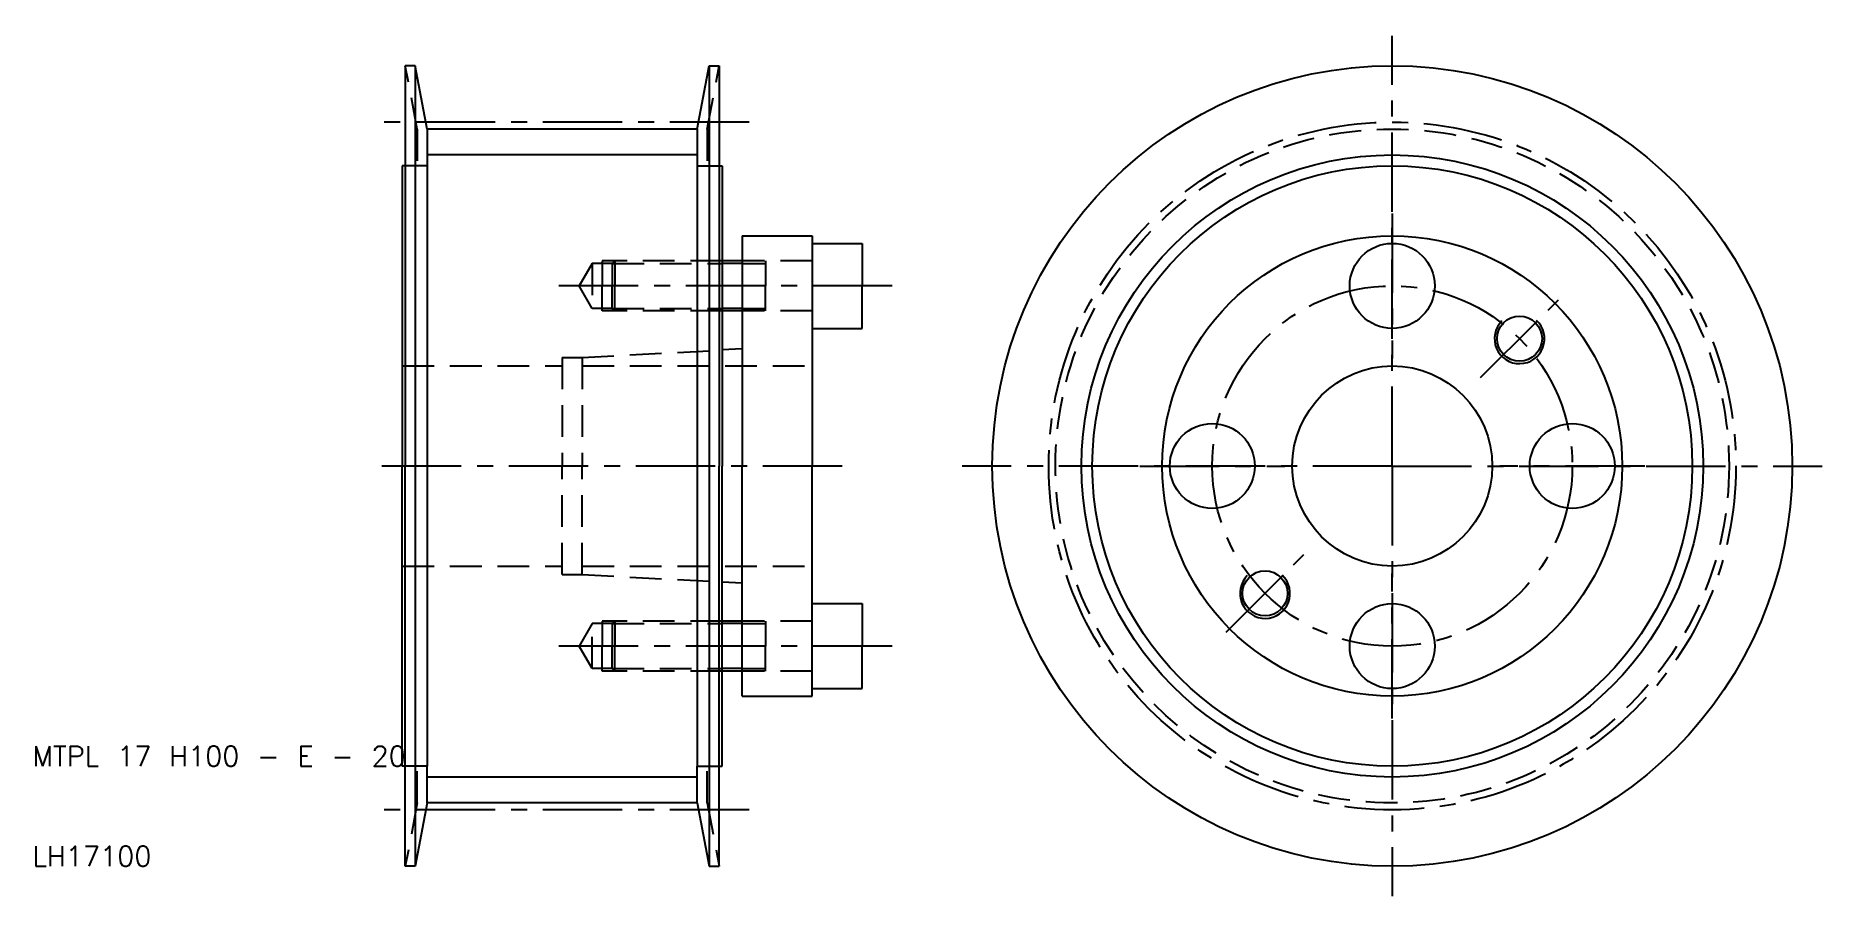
# Model space of a CAD drawing. Extents: x 10 to 189, y 7 to 93.
import ezdxf

# ---------------------------------------------------------------- set-up
doc = ezdxf.new("R2010")
doc.units = 0
doc.header["$LTSCALE"] = 0.25
doc.linetypes.add('CENTER', pattern=[50.8, 31.75, -6.35, 6.35, -6.35])
doc.linetypes.add('DASHED', pattern=[19.05, 12.7, -6.35])
doc.layers.get('0').update_dxf_attribs({"linetype": 'CONTINUOUS'})
doc.layers.add('CENTER', color=1, linetype='CENTER')
doc.styles.get("Standard").update_dxf_attribs({"font": 'txt.shx'})

msp = doc.modelspace()

# ---------------------------------------------------------------- linework, layer by layer
at = {"color": 3, "linetype": 'DASHED'}
for p, q in [((48.5, 83.675), (47.3, 90)), ((77.5, 83.675), (78.7, 90)), ((48.5, 83.675), (48.5, 80)), ((77.5, 83.675), (77.5, 80)), ((49.5, 80), (47.3, 80)), ((76.5, 80), (78.7, 80)), ((66, 70.25), (64.700962, 68)), ((66, 70.25), (66, 65.75)), ((68, 70.25), (66, 70.25)), ((68.25, 70.5), (67, 70.5)), ((67, 70.5), (67, 68)), ((68.25, 70.5), (68, 70.25)), ((68, 70.25), (79, 70.25)), ((68, 70.25), (68, 68)), ((79, 70.5), (68.25, 70.5)), ((68.25, 70.5), (68.25, 68)), ((88, 70.5), (81, 70.5)), ((81, 70.25), (83.333333, 70.25)), ((83.333333, 70.5), (83.333333, 68)), ((66, 65.75), (64.700962, 68)), ((67, 65.5), (67, 68)), ((68, 65.75), (68, 68)), ((68.25, 65.5), (68.25, 68)), ((83.333333, 65.5), (83.333333, 68)), ((68, 65.75), (66, 65.75)), ((68.25, 65.5), (67, 65.5)), ((68, 65.75), (79, 65.75)), ((68.25, 65.5), (68, 65.75)), ((79, 65.5), (68.25, 65.5)), ((81, 65.75), (83.333333, 65.75)), ((88, 65.5), (81, 65.5)), ((63, 60.85), (63, 50)), ((63, 60.85), (65, 60.85)), ((65, 60.85), (79, 61.59375)), ((65, 60.85), (65, 50)), ((47, 60), (63, 60)), ((65, 60), (88, 60)), ((63, 39.15), (63, 50)), ((65, 39.15), (65, 50)), ((47, 40), (63, 40)), ((65, 40), (88, 40)), ((63, 39.15), (65, 39.15)), ((65, 39.15), (79, 38.40625)), ((66, 34.25), (64.700962, 32)), ((66, 29.75), (66, 34.25)), ((68, 34.25), (66, 34.25)), ((67, 34.5), (67, 32)), ((68.25, 34.5), (67, 34.5)), ((68.25, 34.5), (68, 34.25)), ((68, 34.25), (79, 34.25)), ((68, 34.25), (68, 32)), ((79, 34.5), (68.25, 34.5)), ((68.25, 34.5), (68.25, 32)), ((88, 34.5), (81, 34.5)), ((81, 34.25), (83.333333, 34.25)), ((83.333333, 34.5), (83.333333, 32)), ((66, 29.75), (64.700962, 32)), ((67, 29.5), (67, 32)), ((68, 29.75), (68, 32)), ((68.25, 29.5), (68.25, 32)), ((83.333333, 29.5), (83.333333, 32)), ((68, 29.75), (66, 29.75)), ((68.25, 29.5), (67, 29.5)), ((68, 29.75), (79, 29.75)), ((68.25, 29.5), (68, 29.75)), ((79, 29.5), (68.25, 29.5)), ((81, 29.75), (83.333333, 29.75)), ((88, 29.5), (81, 29.5)), ((49.5, 20), (47.3, 20)), ((48.5, 16.325), (48.5, 20)), ((76.5, 20), (78.7, 20)), ((77.5, 16.325), (77.5, 20)), ((48.5, 16.325), (47.3, 10)), ((77.5, 16.325), (78.7, 10))]:
    msp.add_line(p, q, dxfattribs=at)
for p, q in [((47.3, 90), (47.3, 80)), ((48.3, 90), (47.3, 90)), ((48.3, 90), (48.3, 10)), ((49.5, 83.675), (48.3, 90)), ((76.5, 83.675), (77.7, 90)), ((77.7, 90), (77.7, 10)), ((77.7, 90), (78.7, 90)), ((78.7, 90), (78.7, 80)), ((76.5, 83.675), (49.5, 83.675)), ((49.5, 83.675), (49.5, 80)), ((76.5, 83.675), (76.5, 80)), ((47, 80), (47, 50)), ((47.3, 80), (47, 80)), ((47.3, 80), (47.3, 50)), ((49.5, 80), (49.5, 20)), ((76.5, 80), (76.5, 20)), ((78.7, 80), (79, 80)), ((78.7, 80), (78.7, 50)), ((79, 80), (79, 70.5)), ((81, 73), (88, 73)), ((81, 73), (81, 70.5)), ((88, 73), (88, 72.25)), ((88, 72.25), (88, 63.75)), ((88, 72.25), (93, 72.25)), ((93, 72.25), (93, 68)), ((79, 70.5), (79, 65.5)), ((81, 70.5), (79, 70.5)), ((81, 70.5), (81, 65.5)), ((93, 63.75), (93, 68)), ((79, 65.5), (79, 61.59375)), ((81, 65.5), (79, 65.5)), ((81, 65.5), (81, 61.7)), ((88, 63.75), (88, 50)), ((88, 63.75), (93, 63.75)), ((81, 61.7), (79, 61.59375)), ((79, 61.59375), (79, 50)), ((81, 61.7), (81, 50)), ((47, 20), (47, 50)), ((47.3, 20), (47.3, 50)), ((78.7, 20), (78.7, 50)), ((79, 38.40625), (79, 50)), ((81, 38.3), (81, 50)), ((88, 36.25), (88, 50)), ((79, 34.5), (79, 38.40625)), ((81, 38.3), (79, 38.40625)), ((81, 34.5), (81, 38.3)), ((88, 27.75), (88, 36.25)), ((88, 36.25), (93, 36.25)), ((93, 36.25), (93, 32)), ((79, 29.5), (79, 34.5)), ((81, 34.5), (79, 34.5)), ((81, 29.5), (81, 34.5)), ((93, 27.75), (93, 32)), ((79, 20), (79, 29.5)), ((81, 29.5), (79, 29.5)), ((81, 27), (81, 29.5)), ((81, 27), (88, 27)), ((88, 27.75), (93, 27.75)), ((88, 27), (88, 27.75)), ((47.3, 20), (47, 20)), ((47.3, 10), (47.3, 20)), ((49.5, 16.325), (49.5, 20)), ((76.5, 16.325), (76.5, 20)), ((78.7, 20), (79, 20)), ((78.7, 10), (78.7, 20)), ((49.5, 16.325), (48.3, 10)), ((76.5, 16.325), (49.5, 16.325)), ((76.5, 16.325), (77.7, 10)), ((48.3, 10), (47.3, 10)), ((77.7, 10), (78.7, 10))]:
    msp.add_line(p, q)
at = {"color": 3}
for p, q in [((76.5, 81.085), (49.5, 81.085)), ((81, 70.25), (79, 70.25)), ((81, 65.75), (79, 65.75)), ((81, 34.25), (79, 34.25)), ((81, 29.75), (79, 29.75)), ((76.5, 18.915), (49.5, 18.915))]:
    msp.add_line(p, q, dxfattribs=at)
for centre, radius in [((146, 50), 40), ((146, 50), 30), ((146, 50), 23), ((146, 50), 23), ((146, 68), 4.25), ((158.727922, 62.727922), 2.25), ((146, 50), 10), ((128, 50), 4.25), ((164, 50), 4.25), ((133.272078, 37.272078), 2.25), ((146, 32), 4.25)]:
    msp.add_circle(centre, radius)
at = {"color": 3, "linetype": 'DASHED'}
msp.add_circle((146, 50), 33.675, dxfattribs=at)
at = {"color": 3}
msp.add_circle((146, 50), 31.085, dxfattribs=at)
for centre in [(158.727922, 62.727922), (133.272078, 37.272078)]:
    msp.add_arc(centre, 2.5, 135, 47, dxfattribs=at)
at = {"layer": 'CENTER', "color": 1, "linetype": 'CENTER'}
for p, q in [((146, 50), (146, 93)), ((81.7, 84.36), (44.3, 84.36)), ((146, 75.25), (146, 60.75)), ((96, 68), (61.700962, 68)), ((154.838835, 58.838835), (162.617009, 66.617009)), ((91, 50), (44, 50)), ((146, 50), (103, 50)), ((120.75, 50), (135.25, 50)), ((146, 50), (146, 7)), ((146, 50), (189, 50)), ((171.25, 50), (156.75, 50)), ((129.382991, 33.382991), (137.161165, 41.161165)), ((146, 24.75), (146, 39.25)), ((96, 32), (61.700962, 32)), ((81.7, 15.64), (44.3, 15.64))]:
    msp.add_line(p, q, dxfattribs=at)
for radius in [34.36, 18]:
    msp.add_circle((146, 50), radius, dxfattribs=at)

# ---------------------------------------------------------------- texts
for s, p in [('MTPL 17 H100 - E - 20', (10, 20)), ('LH17100', (10, 10))]:
    msp.add_text(s, height=2).set_placement(p)

doc.saveas('drawing.dxf')
